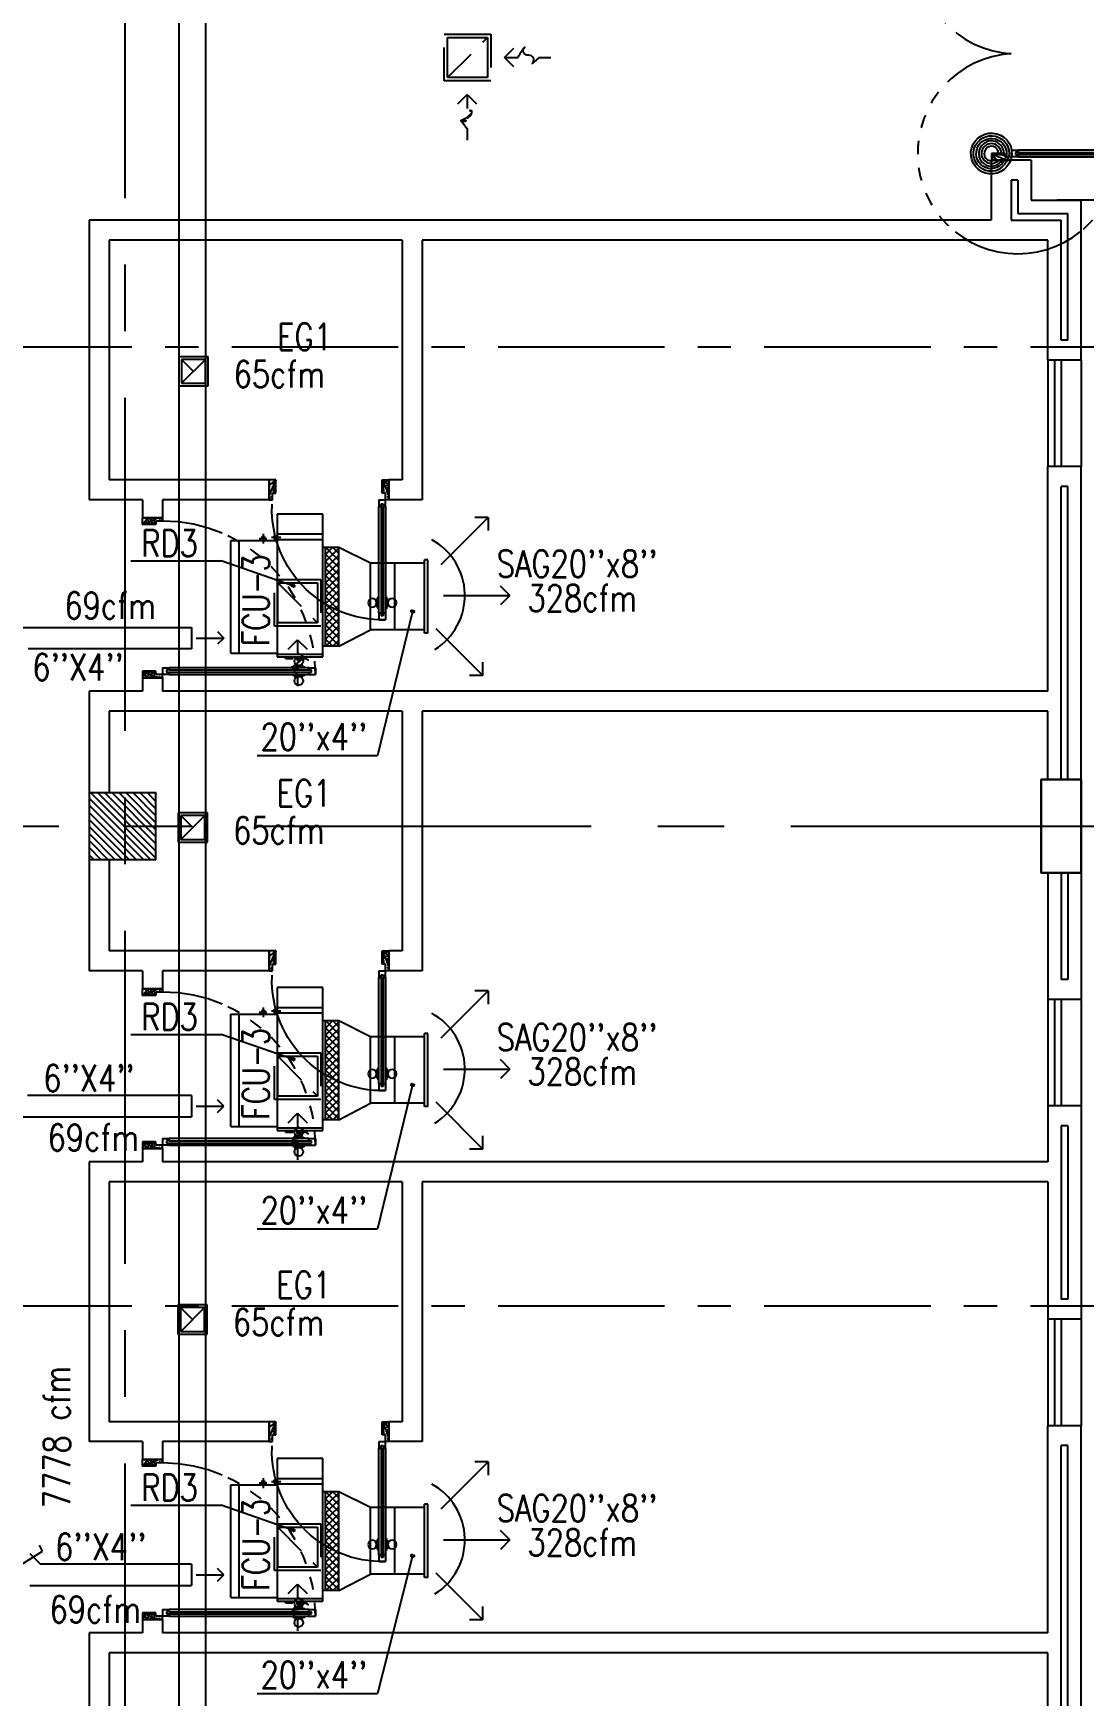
# Model space of a CAD drawing. Extents: x 417866200 to 417866302, y 43498034 to 43498122.
# Drawn here: x 417866234.89 to 417866242.78, y 43498078.33 to 43498090.81 of the extents above; entities that cross this region are included whole.
import ezdxf

# ---------------------------------------------------------------- set-up
doc = ezdxf.new("R2010")
doc.units = 0
doc.header["$MEASUREMENT"] = 0
for name, pattern in [('CENTER', [2, 1.25, -0.25, 0.25, -0.25]), ('CENTERX2', [4, 2.5, -0.5, 0.5, -0.5]), ('HIDDEN', [0.375, 0.25, -0.125])]:
    doc.linetypes.add(name, pattern=pattern)
doc.layers.get('0').update_dxf_attribs({"linetype": 'CONTINUOUS'})
for name, color, linetype in [('AXES', 11, 'CENTERX2'), ('AXES1', 11, 'CENTER'), ('COL', 7, 'CONTINUOUS'), ('DOOR', 9, 'CONTINUOUS'), ('DUCT', 6, 'CONTINUOUS'), ('EXDUCT', 10, 'CONTINUOUS'), ('FCU', 6, 'CONTINUOUS'), ('HAT', 11, 'CONTINUOUS'), ('INSUL', 9, 'CONTINUOUS'), ('M-EGU.', 2, 'CONTINUOUS'), ('M-TEXT', 2, 'CONTINUOUS'), ('PSUPPLY', 3, 'HIDDEN'), ('ROOF', 11, 'CONTINUOUS'), ('SCD', 2, 'CONTINUOUS'), ('WALL', 9, 'CONTINUOUS'), ('WIN', 9, 'CONTINUOUS')]:
    doc.layers.add(name, color=color, linetype=linetype)
doc.styles.add('ROMANS', font='ROMANS.shx', dxfattribs={"width": 0.6})

# ---------------------------------------------------------------- blocks, each defined once
blk = doc.blocks.new('C11')
at = {"layer": 'HAT'}
h = blk.add_hatch(dxfattribs=at)
h.set_pattern_fill('ANSI31', color=256, scale=300, style=0)
h.set_pattern_definition([(45, (-248556.182, -75061.005), (-26.5165043, 26.5165043), [])])
h.paths.add_polyline_path([(300, 700), (0, 700), (0, 350), (300, 350)])
h.paths.add_polyline_path([(300, 350), (0, 350), (0, 0), (300, 0)])
at = {"layer": 'COL'}
blk.add_lwpolyline([(300, 700), (300, 0), (0, 0), (0, 700)], close=True, dxfattribs=at)
blk = doc.blocks.new('DOOR90')
at = {"layer": 'DOOR', "color": 7, "linetype": 'ByBlock'}
for p, q in [((-150, 0), (0, 0)), ((-150, 0), (-150, -25)), ((0, -50), (-114, 0)), ((0, -50), (-40, 0)), ((0, -50), (0, 0)), ((-1000, -25), (-1050, -25)), ((-1050, -75), (-1050, -25)), ((-1050, -25), (-1050, -75)), ((-1000, -75), (-1050, -75)), ((-1000, -42), (-1020, -42)), ((-1020, -42), (-1020, -58)), ((-1000, -58), (-1020, -58)), ((-1000, -25), (-1000, -42)), ((-1000, -58), (-1000, -75)), ((-878, -18), (-968, -18)), ((-968, -25), (-968, -18)), ((-968, -75), (-968, -82)), ((-878, -82), (-968, -82)), ((-955, -9), (-890, -9)), ((-955, -18), (-955, -9)), ((-955, -18), (-890, -18)), ((-955, -82), (-890, -82)), ((-955, -82), (-955, -91)), ((-955, -91), (-890, -91)), ((-890, -18), (-890, -9)), ((-890, -82), (-890, -91)), ((-878, -25), (-878, -18)), ((-878, -75), (-878, -82)), ((-200, -25), (-150, -25)), ((-200, -42), (-200, -25)), ((-180, -42), (-200, -42)), ((-200, -58), (-180, -58)), ((-200, -75), (-200, -58)), ((-150, -75), (-200, -75)), ((-180, -58), (-180, -42)), ((-150, -25), (-100, -25)), ((-150, -75), (-150, -25)), ((-100, -25), (-100, -50)), ((0, -50), (-100, -37)), ((-100, -50), (0, -50)), ((0, -850), (-114, -900)), ((-100, -875), (-100, -850)), ((0, -850), (-100, -863)), ((-100, -850), (0, -850)), ((0, -850), (-40, -900)), ((0, -850), (0, -900)), ((-150, -875), (-100, -875)), ((-150, -900), (-150, -875)), ((-150, -900), (0, -900)), ((0, -900), (-150, -900))]:
    blk.add_line(p, q, dxfattribs=at)
at = {"layer": 'DOOR', "linetype": 'ByBlock'}
for p, q in [((-200, -25), (-1000, -25)), ((-200, -42), (-1000, -42)), ((-200, -58), (-1000, -58)), ((-1000, -75), (-200, -75))]:
    blk.add_line(p, q, dxfattribs=at)
at = {"layer": 'DOOR', "color": 7, "linetype": 'ByBlock'}
for centre in [(-923, 24), (-923, -124)]:
    blk.add_circle(centre, 32.4, dxfattribs=at)
for centre, radius, start, end in [((0, -50), 154, 161.1053, 166.2858), ((0, -50), 94.4, 148.0182, 180), ((0, -50), 134, 158.1598, 169.28), ((0, -50), 114, 154.0838, 167.3774), ((0, -50), 74.4, 137.7764, 180), ((0, -50), 54.4, 113.2074, 180), ((0, -50), 34.4, 90, 180), ((0, -50), 14.4, 90, 180), ((0, -850), 94.4, 180, 211.9818), ((0, -850), 74.4, 180, 222.2236), ((0, -850), 54.4, 180, 246.7926), ((0, -850), 34.4, 180, 270), ((0, -850), 14.4, 180, 270), ((0, -850), 154, 193.7142, 198.8947), ((0, -850), 134, 190.72, 201.8402)]:
    blk.add_arc(centre, radius, start, end, dxfattribs=at)
at = {"layer": 'DOOR', "linetype": 'HIDDEN', "ltscale": 0.5}
blk.add_arc((-222, -50), 828, 178.2701, 275.003, dxfattribs=at)
blk = doc.blocks.new('DOOR100')
at = {"layer": 'DOOR', "color": 7, "linetype": 'ByBlock'}
for p, q in [((-75, 1250), (-75, 1300)), ((-75, 1300), (-25, 1300)), ((-25, 1300), (-75, 1300)), ((-58, 1250), (-75, 1250)), ((-58, 1250), (-58, 1270)), ((-42, 1270), (-58, 1270)), ((-42, 1250), (-42, 1270)), ((-25, 1250), (-42, 1250)), ((-25, 1250), (-25, 1300)), ((-91, 1205), (-91, 1140)), ((-82, 1205), (-91, 1205)), ((-82, 1140), (-91, 1140)), ((-82, 1128), (-82, 1218)), ((-75, 1218), (-82, 1218)), ((-82, 1205), (-82, 1140)), ((-75, 1128), (-82, 1128)), ((-25, 1218), (-18, 1218)), ((-25, 1128), (-18, 1128)), ((-18, 1128), (-18, 1218)), ((-18, 1205), (-18, 1140)), ((-18, 1205), (-9, 1205)), ((-18, 1140), (-9, 1140)), ((-9, 1205), (-9, 1140)), ((-1200, 0), (-1200, 150)), ((-1200, 150), (-1175, 150)), ((-1200, 150), (-1200, 0)), ((-1175, 150), (-1175, 100)), ((-75, 200), (-58, 200)), ((-75, 150), (-75, 200)), ((-75, 150), (-25, 150)), ((-58, 200), (-58, 180)), ((-58, 180), (-42, 180)), ((-42, 200), (-25, 200)), ((-42, 180), (-42, 200)), ((-25, 200), (-25, 150)), ((0, 150), (-25, 150)), ((-25, 150), (-25, 100)), ((0, 0), (0, 150)), ((0, 150), (0, 0)), ((-1150, 0), (-1200, 114)), ((-1150, 0), (-1200, 40)), ((-1150, 0), (-1200, 0)), ((-1175, 100), (-1150, 100)), ((-1150, 0), (-1163, 100)), ((-1150, 100), (-1150, 0)), ((-50, 0), (0, 114)), ((-50, 100), (-50, 0)), ((-50, 0), (-37, 100)), ((-25, 100), (-50, 100)), ((-50, 0), (0, 40)), ((-50, 0), (0, 0))]:
    blk.add_line(p, q, dxfattribs=at)
at = {"layer": 'DOOR', "linetype": 'ByBlock'}
for p, q in [((-75, 1250), (-75, 200)), ((-58, 200), (-58, 1250)), ((-42, 200), (-42, 1250)), ((-25, 200), (-25, 1250))]:
    blk.add_line(p, q, dxfattribs=at)
at = {"layer": 'DOOR', "color": 7, "linetype": 'ByBlock'}
for centre in [(-124, 1173), (24, 1173)]:
    blk.add_circle(centre, 32.4, dxfattribs=at)
at = {"layer": 'DOOR', "linetype": 'HIDDEN', "ltscale": 0.5}
blk.add_arc((-25, 150), 1150, 90, 180, dxfattribs=at)
at = {"layer": 'DOOR', "color": 7, "linetype": 'ByBlock'}
for centre, radius, start, end in [((-1150, 0), 154, 103.7142, 108.8947), ((-1150, 0), 134, 100.72, 111.8402), ((-50, 0), 134, 68.1598, 79.28), ((-50, 0), 154, 71.1053, 76.2858), ((-1150, 0), 94.4, 90, 121.9818), ((-1150, 0), 74.4, 90, 132.2236), ((-1150, 0), 54.4, 90, 156.7926), ((-1150, 0), 34.4, 90, 180), ((-1150, 0), 14.4, 90, 180), ((-50, 0), 94.4, 58.0182, 90), ((-50, 0), 74.4, 47.7764, 90), ((-50, 0), 54.4, 23.2074, 90), ((-50, 0), 34.4, 0, 90), ((-50, 0), 14.4, 0, 90), ((-50, 0), 114, 64.0838, 77.3774)]:
    blk.add_arc(centre, radius, start, end, dxfattribs=at)
blk = doc.blocks.new('A$C1DFA4FE8')
at = {"layer": 'DOOR', "color": 0, "linetype": 'ByBlock'}
for p, q in [((0, 1631), (0, 1581)), ((0, 1581), (0, 1631)), ((50, 1631), (0, 1631)), ((50, 1631), (50, 1614)), ((750, 1614), (750, 1631)), ((750, 1631), (800, 1631)), ((950, 1656), (800, 1656)), ((800, 1656), (800, 1631)), ((800, 1581), (800, 1631)), ((800, 1631), (850, 1631)), ((850, 1631), (850, 1606)), ((950, 1606), (950, 1656)), ((50, 1581), (0, 1581)), ((30, 1614), (30, 1598)), ((50, 1614), (30, 1614)), ((50, 1598), (30, 1598)), ((50, 1598), (50, 1581)), ((770, 1614), (750, 1614)), ((750, 1581), (750, 1598)), ((750, 1598), (770, 1598)), ((800, 1581), (750, 1581)), ((770, 1598), (770, 1614)), ((850, 1606), (950, 1606)), ((0, 81), (0, 131)), ((0, 131), (0, 81)), ((50, 131), (0, 131)), ((50, 114), (50, 131)), ((83, 131), (83, 138)), ((173, 138), (83, 138)), ((95, 138), (95, 147)), ((95, 147), (160, 147)), ((95, 138), (160, 138)), ((160, 138), (160, 147)), ((173, 131), (173, 138)), ((750, 131), (750, 114)), ((800, 131), (750, 131)), ((800, 131), (800, 81)), ((50, 81), (0, 81)), ((30, 98), (30, 114)), ((50, 114), (30, 114)), ((50, 98), (30, 98)), ((50, 81), (50, 98)), ((83, 81), (83, 74)), ((173, 74), (83, 74)), ((95, 74), (95, 65)), ((95, 74), (160, 74)), ((95, 65), (160, 65)), ((160, 74), (160, 65)), ((173, 81), (173, 74)), ((750, 114), (770, 114)), ((750, 98), (750, 81)), ((770, 98), (750, 98)), ((750, 81), (800, 81)), ((770, 114), (770, 98)), ((800, 56), (800, 81)), ((800, 81), (850, 81)), ((950, 56), (800, 56)), ((850, 106), (950, 106)), ((850, 81), (850, 106)), ((950, 106), (950, 56))]:
    blk.add_line(p, q, dxfattribs=at)
at = {"layer": 'DOOR', "linetype": 'ByBlock'}
for p, q in [((750, 1631), (50, 1631)), ((750, 1614), (50, 1614)), ((750, 1598), (50, 1598)), ((50, 1581), (750, 1581)), ((50, 131), (750, 131)), ((750, 114), (50, 114)), ((750, 98), (50, 98)), ((750, 81), (50, 81))]:
    blk.add_line(p, q, dxfattribs=at)
at = {"layer": 'DOOR', "color": 9, "linetype": 'ByBlock'}
for p, q in [((950, 1606), (837, 1656)), ((950, 1606), (910, 1656)), ((950, 1606), (850, 1619)), ((950, 106), (837, 56)), ((950, 106), (850, 93)), ((950, 106), (910, 56))]:
    blk.add_line(p, q, dxfattribs=at)
at = {"layer": 'DOOR', "color": 0, "linetype": 'ByBlock'}
for centre in [(128, 179), (128, 32)]:
    blk.add_circle(centre, 32.4, dxfattribs=at)
at = {"layer": 'DOOR', "linetype": 'HIDDEN', "ltscale": 0.5}
for centre, start, end in [((752, 1606), 178.0938, 273.7249), ((752, 106), 86.2751, 181.9062)]:
    blk.add_arc(centre, 752, start, end, dxfattribs=at)
at = {"layer": 'DOOR', "color": 9, "linetype": 'ByBlock'}
for centre, radius, start, end in [((950, 1606), 154, 161.1053, 166.2858), ((950, 1606), 134, 158.1598, 169.28), ((950, 1606), 114, 154.0838, 167.3774), ((950, 1606), 94.4, 148.0182, 180), ((950, 1606), 74.4, 137.7764, 180), ((950, 1606), 54.4, 113.2074, 180), ((950, 1606), 34.4, 90, 180), ((950, 1606), 14.4, 90, 180), ((950, 106), 154, 193.7142, 198.8947), ((950, 106), 134, 190.72, 201.8402), ((950, 106), 114, 192.6226, 205.9162), ((950, 106), 94.4, 180, 211.9818), ((950, 106), 74.4, 180, 222.2236), ((950, 106), 54.4, 180, 246.7926), ((950, 106), 34.4, 180, 270), ((950, 106), 14.4, 180, 270)]:
    blk.add_arc(centre, radius, start, end, dxfattribs=at)
blk = doc.blocks.new('*X95')
at = {"color": 0}
for p, q in [((227929, 162698), (228420, 163190)), ((227929, 162751), (228367, 163190)), ((227929, 162804), (228314, 163190)), ((227929, 162857), (228261, 163190)), ((227929, 162910), (228208, 163190)), ((227929, 162963), (228155, 163190)), ((227929, 163016), (228102, 163190)), ((227929, 163069), (228049, 163190)), ((227929, 163122), (227996, 163190)), ((227929, 163175), (227943, 163190)), ((227973, 162690), (228429, 163145)), ((228026, 162690), (228429, 163092)), ((228079, 162690), (228429, 163039)), ((228132, 162690), (228429, 162986)), ((228185, 162690), (228429, 162933)), ((228239, 162690), (228429, 162880)), ((228292, 162690), (228429, 162827)), ((228345, 162690), (228429, 162774)), ((228398, 162690), (228429, 162721))]:
    blk.add_line(p, q, dxfattribs=at)
blk = doc.blocks.new('COL50')
at = {"layer": 'COL'}
blk.add_lwpolyline([(-250, 250), (-250, -250), (250, -250), (250, 250)], close=True, dxfattribs=at)
blk = doc.blocks.new('*X113')
at = {"color": 0}
for p, q in [((16890, -2467), (16943, -2414)), ((16890, -2520), (16990, -2420)), ((16990, -2565), (16890, -2465)), ((16890, -2573), (16990, -2473)), ((16990, -2512), (16892, -2414)), ((16990, -2459), (16945, -2414)), ((16990, -2619), (16890, -2519)), ((16890, -2626), (16990, -2526)), ((16990, -2672), (16890, -2572)), ((16890, -2679), (16990, -2579)), ((16990, -2725), (16890, -2625)), ((16890, -2732), (16990, -2632)), ((16990, -2778), (16890, -2678)), ((16890, -2785), (16990, -2685)), ((16990, -2831), (16890, -2731)), ((16890, -2838), (16990, -2738)), ((16990, -2884), (16890, -2784)), ((16890, -2891), (16990, -2791)), ((16990, -2937), (16890, -2837)), ((16890, -2944), (16990, -2844)), ((16990, -2990), (16890, -2890)), ((16890, -2997), (16990, -2897)), ((16990, -3043), (16890, -2943)), ((16890, -3050), (16990, -2950)), ((16990, -3096), (16890, -2996)), ((16890, -3103), (16990, -3003)), ((16990, -3149), (16890, -3049)), ((16944, -3155), (16890, -3102)), ((16892, -3155), (16990, -3056)), ((16945, -3155), (16990, -3109))]:
    blk.add_line(p, q, dxfattribs=at)

msp = doc.modelspace()

# ---------------------------------------------------------------- hatches: boundary and pattern name
at = {"layer": 'HAT'}
h = msp.add_hatch(dxfattribs=at)
h.set_pattern_fill('ANSI31', color=256, scale=300, style=0)
h.set_pattern_definition([(45, (0, 0), (-26.5165042945, 26.5165042945), [])])
h.paths.add_polyline_path([(417866241.797, 43498091.022), (417866241.547, 43498091.022), (417866241.547, 43498090.722), (417866241.797, 43498090.722)])
h.paths.add_polyline_path([(417866242.047, 43498091.022), (417866241.797, 43498091.022), (417866241.797, 43498090.722), (417866242.047, 43498090.722)])
h.paths.add_polyline_path([(417866241.797, 43498090.702), (417866241.547, 43498090.702), (417866241.547, 43498090.402), (417866241.797, 43498090.402)])
h.paths.add_polyline_path([(417866242.047, 43498090.702), (417866241.797, 43498090.702), (417866241.797, 43498090.402), (417866242.047, 43498090.402)])

# ---------------------------------------------------------------- linework, layer by layer
at = {"layer": 'AXES'}
for p, q in [((417866235.584, 43498033.573), (417866235.584, 43498111.285)), ((417866200.584, 43498084.857), (417866268.624, 43498084.857))]:
    msp.add_line(p, q, dxfattribs=at)
at = {"layer": 'AXES1'}
for p, q in [((417866210.384, 43498088.457), (417866267.788, 43498088.457)), ((417866210.384, 43498081.257), (417866267.788, 43498081.257))]:
    msp.add_line(p, q, dxfattribs=at)
at = {"layer": 'DUCT', "linetype": 'Continuous'}
for p, q in [((417866237.425, 43498086.832), (417866237.189, 43498086.95)), ((417866237.608, 43498086.832), (417866237.425, 43498086.832)), ((417866237.425, 43498086.332), (417866237.425, 43498086.832)), ((417866237.189, 43498086.209), (417866237.425, 43498086.332)), ((417866237.608, 43498086.332), (417866237.425, 43498086.332)), ((417866237.425, 43498083.277), (417866237.189, 43498083.395)), ((417866237.608, 43498083.277), (417866237.425, 43498083.277)), ((417866237.425, 43498082.777), (417866237.425, 43498083.277)), ((417866237.189, 43498082.654), (417866237.425, 43498082.777)), ((417866237.608, 43498082.777), (417866237.425, 43498082.777)), ((417866237.425, 43498079.742), (417866237.189, 43498079.86)), ((417866237.608, 43498079.742), (417866237.425, 43498079.742)), ((417866237.425, 43498079.242), (417866237.425, 43498079.742)), ((417866237.189, 43498079.119), (417866237.425, 43498079.242)), ((417866237.608, 43498079.242), (417866237.425, 43498079.242))]:
    msp.add_line(p, q, dxfattribs=at)
at = {"layer": 'DUCT'}
for p, q in [((417866234.775, 43498086.35), (417866236.082, 43498086.35)), ((417866236.082, 43498086.35), (417866236.082, 43498086.19)), ((417866236.082, 43498086.19), (417866234.855, 43498086.19)), ((417866236.082, 43498082.835), (417866234.851, 43498082.835)), ((417866234.771, 43498082.675), (417866236.082, 43498082.675)), ((417866234.771, 43498079.295), (417866234.962, 43498079.416)), ((417866234.868, 43498079.397), (417866234.948, 43498079.317)), ((417866234.962, 43498079.416), (417866234.939, 43498079.461)), ((417866234.962, 43498079.416), (417866234.962, 43498079.416)), ((417866236.082, 43498079.317), (417866234.948, 43498079.317)), ((417866234.868, 43498079.157), (417866236.082, 43498079.157))]:
    msp.add_line(p, q, dxfattribs=at)
at = {"layer": 'DUCT', "linetype": 'ByBlock'}
for p, q in [((417866236.082, 43498082.835), (417866236.082, 43498082.675)), ((417866236.082, 43498079.317), (417866236.082, 43498079.157))]:
    msp.add_line(p, q, dxfattribs=at)
at = {"layer": 'EXDUCT', "linetype": 'ByBlock'}
for p, q in [((417866236.19, 43498074.074), (417866236.19, 43498092.507)), ((417866235.99, 43498074.074), (417866235.99, 43498092.407))]:
    msp.add_line(p, q, dxfattribs=at)
at = {"layer": 'FCU', "color": 3}
for p, q in [((417866237.067, 43498087.201), (417866236.724, 43498087.201)), ((417866236.724, 43498087.201), (417866236.724, 43498087.049)), ((417866237.067, 43498087.049), (417866237.067, 43498087.201)), ((417866236.439, 43498086.157), (417866236.439, 43498087.002)), ((417866236.591, 43498087.017), (417866236.647, 43498087.017)), ((417866236.61, 43498087.032), (417866236.61, 43498087.002)), ((417866236.61, 43498087.032), (417866236.63, 43498087.032)), ((417866236.62, 43498087.052), (417866236.62, 43498086.979)), ((417866236.63, 43498087.032), (417866236.63, 43498087.002)), ((417866236.683, 43498087.027), (417866236.752, 43498087.027)), ((417866236.699, 43498087.037), (417866236.699, 43498087.017)), ((417866236.699, 43498087.037), (417866236.724, 43498087.037)), ((417866236.699, 43498087.017), (417866236.724, 43498087.017)), ((417866236.724, 43498087.01), (417866237.067, 43498087.01)), ((417866237.189, 43498086.95), (417866237.067, 43498086.95)), ((417866237.089, 43498086.209), (417866237.089, 43498086.95)), ((417866237.189, 43498086.209), (417866237.189, 43498086.95)), ((417866237.189, 43498086.209), (417866237.067, 43498086.209)), ((417866236.724, 43498086.149), (417866237.067, 43498086.149)), ((417866236.788, 43498086.116), (417866236.788, 43498086.131)), ((417866236.788, 43498086.116), (417866236.843, 43498086.116)), ((417866236.843, 43498086.116), (417866236.843, 43498086.131)), ((417866236.868, 43498086.116), (417866236.915, 43498086.116)), ((417866236.878, 43498086.101), (417866236.878, 43498086.131)), ((417866236.878, 43498086.101), (417866236.898, 43498086.101)), ((417866236.898, 43498086.101), (417866236.898, 43498086.131)), ((417866237.067, 43498083.646), (417866236.724, 43498083.646)), ((417866236.724, 43498083.646), (417866236.724, 43498083.494)), ((417866237.067, 43498083.494), (417866237.067, 43498083.646)), ((417866236.591, 43498083.462), (417866236.647, 43498083.462)), ((417866236.61, 43498083.477), (417866236.61, 43498083.447)), ((417866236.61, 43498083.477), (417866236.63, 43498083.477)), ((417866236.62, 43498083.497), (417866236.62, 43498083.424)), ((417866236.63, 43498083.477), (417866236.63, 43498083.447)), ((417866236.683, 43498083.472), (417866236.752, 43498083.472)), ((417866236.699, 43498083.482), (417866236.699, 43498083.462)), ((417866236.699, 43498083.482), (417866236.724, 43498083.482)), ((417866236.699, 43498083.462), (417866236.724, 43498083.462)), ((417866236.439, 43498082.602), (417866236.439, 43498083.447)), ((417866236.724, 43498083.455), (417866237.067, 43498083.455)), ((417866237.189, 43498083.395), (417866237.067, 43498083.395)), ((417866237.089, 43498082.654), (417866237.089, 43498083.395)), ((417866237.189, 43498082.654), (417866237.189, 43498083.395)), ((417866236.724, 43498082.594), (417866237.067, 43498082.594)), ((417866237.189, 43498082.654), (417866237.067, 43498082.654)), ((417866236.788, 43498082.561), (417866236.788, 43498082.576)), ((417866236.788, 43498082.561), (417866236.843, 43498082.561)), ((417866236.843, 43498082.561), (417866236.843, 43498082.576)), ((417866236.868, 43498082.561), (417866236.915, 43498082.561)), ((417866236.878, 43498082.546), (417866236.878, 43498082.576)), ((417866236.878, 43498082.546), (417866236.898, 43498082.546)), ((417866236.898, 43498082.546), (417866236.898, 43498082.576)), ((417866237.067, 43498080.111), (417866236.724, 43498080.111)), ((417866236.724, 43498080.111), (417866236.724, 43498079.959)), ((417866237.067, 43498079.959), (417866237.067, 43498080.111)), ((417866236.439, 43498079.067), (417866236.439, 43498079.912)), ((417866236.591, 43498079.927), (417866236.647, 43498079.927)), ((417866236.61, 43498079.942), (417866236.61, 43498079.912)), ((417866236.61, 43498079.942), (417866236.63, 43498079.942)), ((417866236.62, 43498079.962), (417866236.62, 43498079.889)), ((417866236.63, 43498079.942), (417866236.63, 43498079.912)), ((417866236.683, 43498079.937), (417866236.752, 43498079.937)), ((417866236.699, 43498079.947), (417866236.699, 43498079.927)), ((417866236.699, 43498079.947), (417866236.724, 43498079.947)), ((417866236.699, 43498079.927), (417866236.724, 43498079.927)), ((417866236.724, 43498079.92), (417866237.067, 43498079.92)), ((417866237.189, 43498079.86), (417866237.067, 43498079.86)), ((417866237.089, 43498079.119), (417866237.089, 43498079.86)), ((417866237.189, 43498079.119), (417866237.189, 43498079.86)), ((417866237.189, 43498079.119), (417866237.067, 43498079.119)), ((417866236.724, 43498079.059), (417866237.067, 43498079.059)), ((417866236.788, 43498079.026), (417866236.788, 43498079.041)), ((417866236.788, 43498079.026), (417866236.843, 43498079.026)), ((417866236.843, 43498079.026), (417866236.843, 43498079.041)), ((417866236.868, 43498079.026), (417866236.915, 43498079.026)), ((417866236.878, 43498079.011), (417866236.878, 43498079.041)), ((417866236.878, 43498079.011), (417866236.898, 43498079.011)), ((417866236.898, 43498079.011), (417866236.898, 43498079.041))]:
    msp.add_line(p, q, dxfattribs=at)
at = {"layer": 'FCU', "color": 6}
for p, q in [((417866236.378, 43498086.157), (417866236.378, 43498087.002)), ((417866236.378, 43498087.002), (417866236.724, 43498087.002)), ((417866236.724, 43498087.049), (417866236.724, 43498086.129)), ((417866237.067, 43498087.049), (417866236.724, 43498087.049)), ((417866237.067, 43498086.129), (417866237.067, 43498087.049)), ((417866236.378, 43498086.157), (417866236.724, 43498086.157)), ((417866236.724, 43498086.129), (417866237.067, 43498086.129)), ((417866236.724, 43498083.494), (417866236.724, 43498082.574)), ((417866237.067, 43498083.494), (417866236.724, 43498083.494)), ((417866237.067, 43498082.574), (417866237.067, 43498083.494)), ((417866236.378, 43498082.602), (417866236.378, 43498083.447)), ((417866236.378, 43498083.447), (417866236.724, 43498083.447)), ((417866236.378, 43498082.602), (417866236.724, 43498082.602)), ((417866236.724, 43498082.574), (417866237.067, 43498082.574)), ((417866236.378, 43498079.067), (417866236.378, 43498079.912)), ((417866236.378, 43498079.912), (417866236.724, 43498079.912)), ((417866236.724, 43498079.959), (417866236.724, 43498079.039)), ((417866237.067, 43498079.959), (417866236.724, 43498079.959)), ((417866237.067, 43498079.039), (417866237.067, 43498079.959)), ((417866236.378, 43498079.067), (417866236.724, 43498079.067)), ((417866236.724, 43498079.039), (417866237.067, 43498079.039))]:
    msp.add_line(p, q, dxfattribs=at)
at = {"layer": 'INSUL'}
for p, q in [((417866242.239, 43498089.707), (417866242.239, 43498089.407)), ((417866242.289, 43498089.707), (417866242.239, 43498089.707)), ((417866242.289, 43498089.707), (417866242.289, 43498089.457)), ((417866242.289, 43498089.457), (417866242.664, 43498089.457)), ((417866242.664, 43498088.507), (417866242.664, 43498089.457)), ((417866242.239, 43498089.407), (417866242.614, 43498089.407)), ((417866242.614, 43498088.507), (417866242.614, 43498089.407)), ((417866242.664, 43498088.507), (417866242.614, 43498088.507)), ((417866242.664, 43498087.407), (417866242.614, 43498087.407)), ((417866242.614, 43498085.207), (417866242.614, 43498087.407)), ((417866242.664, 43498085.207), (417866242.664, 43498087.407)), ((417866242.614, 43498084.507), (417866242.614, 43498083.707)), ((417866242.664, 43498084.507), (417866242.664, 43498083.707)), ((417866242.664, 43498083.707), (417866242.614, 43498083.707)), ((417866242.664, 43498082.607), (417866242.614, 43498082.607)), ((417866242.614, 43498082.607), (417866242.614, 43498081.307)), ((417866242.664, 43498082.607), (417866242.664, 43498081.307)), ((417866242.664, 43498081.307), (417866242.614, 43498081.307)), ((417866242.664, 43498080.207), (417866242.614, 43498080.207)), ((417866242.614, 43498077.907), (417866242.614, 43498080.207)), ((417866242.664, 43498080.207), (417866242.614, 43498080.207)), ((417866242.664, 43498077.907), (417866242.664, 43498080.207))]:
    msp.add_line(p, q, dxfattribs=at)
at = {"layer": 'M-EGU.', "linetype": 'HIDDEN'}
for p, q in [((417866237.98, 43498090.452), (417866237.98, 43498090.802)), ((417866237.98, 43498090.802), (417866238.33, 43498090.802)), ((417866238.005, 43498090.477), (417866238.305, 43498090.777)), ((417866238.33, 43498090.802), (417866238.33, 43498090.452)), ((417866238.33, 43498090.452), (417866237.98, 43498090.452)), ((417866236.704, 43498086.71), (417866237.054, 43498086.71)), ((417866236.704, 43498086.36), (417866236.704, 43498086.71)), ((417866237.054, 43498086.71), (417866237.054, 43498086.36)), ((417866236.729, 43498086.685), (417866237.029, 43498086.385)), ((417866237.054, 43498086.36), (417866236.704, 43498086.36)), ((417866236.704, 43498083.155), (417866237.054, 43498083.155)), ((417866236.704, 43498082.805), (417866236.704, 43498083.155)), ((417866236.729, 43498083.13), (417866237.029, 43498082.83)), ((417866237.054, 43498083.155), (417866237.054, 43498082.805)), ((417866237.054, 43498082.805), (417866236.704, 43498082.805)), ((417866236.704, 43498079.62), (417866237.054, 43498079.62)), ((417866236.704, 43498079.27), (417866236.704, 43498079.62)), ((417866236.729, 43498079.595), (417866237.029, 43498079.295)), ((417866237.054, 43498079.62), (417866237.054, 43498079.27)), ((417866237.054, 43498079.27), (417866236.704, 43498079.27))]:
    msp.add_line(p, q, dxfattribs=at)
at = {"layer": 'M-EGU.'}
for p, q in [((417866238.005, 43498090.477), (417866238.005, 43498090.777)), ((417866238.005, 43498090.777), (417866238.305, 43498090.777)), ((417866238.305, 43498090.777), (417866238.305, 43498090.477)), ((417866238.432, 43498090.627), (417866238.503, 43498090.698)), ((417866238.503, 43498090.557), (417866238.432, 43498090.627)), ((417866238.432, 43498090.627), (417866238.533, 43498090.627)), ((417866238.693, 43498090.627), (417866238.781, 43498090.627)), ((417866238.305, 43498090.477), (417866238.005, 43498090.477)), ((417866238.081, 43498090.28), (417866238.152, 43498090.351)), ((417866238.152, 43498090.351), (417866238.222, 43498090.28)), ((417866238.152, 43498090.351), (417866238.152, 43498090.244)), ((417866238.152, 43498090.094), (417866238.152, 43498090.008)), ((417866237.956, 43498086.823), (417866238.31, 43498087.176)), ((417866238.31, 43498087.176), (417866238.21, 43498087.176)), ((417866238.31, 43498087.176), (417866238.31, 43498087.076)), ((417866237.608, 43498086.332), (417866237.608, 43498086.832)), ((417866237.833, 43498086.832), (417866237.608, 43498086.832)), ((417866237.858, 43498086.857), (417866237.833, 43498086.857)), ((417866237.833, 43498086.307), (417866237.833, 43498086.857)), ((417866237.858, 43498086.307), (417866237.858, 43498086.857)), ((417866236.729, 43498086.685), (417866237.029, 43498086.685)), ((417866236.729, 43498086.385), (417866236.729, 43498086.685)), ((417866237.029, 43498086.685), (417866237.029, 43498086.385)), ((417866237.974, 43498086.589), (417866238.474, 43498086.589)), ((417866238.474, 43498086.589), (417866238.403, 43498086.66)), ((417866238.474, 43498086.589), (417866238.403, 43498086.518)), ((417866237.029, 43498086.385), (417866236.729, 43498086.385)), ((417866237.833, 43498086.332), (417866237.608, 43498086.332)), ((417866237.917, 43498086.342), (417866238.27, 43498085.989)), ((417866236.117, 43498086.27), (417866236.324, 43498086.27)), ((417866236.277, 43498086.318), (417866236.324, 43498086.27)), ((417866236.324, 43498086.27), (417866236.277, 43498086.223)), ((417866236.808, 43498086.186), (417866236.879, 43498086.257)), ((417866236.879, 43498086.257), (417866236.95, 43498086.186)), ((417866236.879, 43498086.257), (417866236.879, 43498086.156)), ((417866237.858, 43498086.307), (417866237.833, 43498086.307)), ((417866238.27, 43498085.989), (417866238.27, 43498086.089)), ((417866236.879, 43498085.997), (417866236.879, 43498085.908)), ((417866238.27, 43498085.989), (417866238.17, 43498085.989)), ((417866237.956, 43498083.268), (417866238.31, 43498083.621)), ((417866238.31, 43498083.621), (417866238.21, 43498083.621)), ((417866238.31, 43498083.621), (417866238.31, 43498083.521)), ((417866237.608, 43498082.777), (417866237.608, 43498083.277)), ((417866237.833, 43498083.277), (417866237.608, 43498083.277)), ((417866237.858, 43498083.302), (417866237.833, 43498083.302)), ((417866237.833, 43498082.752), (417866237.833, 43498083.302)), ((417866237.858, 43498082.752), (417866237.858, 43498083.302)), ((417866236.729, 43498083.13), (417866237.029, 43498083.13)), ((417866236.729, 43498082.83), (417866236.729, 43498083.13)), ((417866237.029, 43498083.13), (417866237.029, 43498082.83)), ((417866238.474, 43498083.034), (417866238.403, 43498083.105)), ((417866237.974, 43498083.034), (417866238.474, 43498083.034)), ((417866238.474, 43498083.034), (417866238.403, 43498082.963)), ((417866236.117, 43498082.755), (417866236.324, 43498082.755)), ((417866236.324, 43498082.755), (417866236.277, 43498082.802)), ((417866236.277, 43498082.707), (417866236.324, 43498082.755)), ((417866237.029, 43498082.83), (417866236.729, 43498082.83)), ((417866237.833, 43498082.777), (417866237.608, 43498082.777)), ((417866237.858, 43498082.752), (417866237.833, 43498082.752)), ((417866237.917, 43498082.787), (417866238.27, 43498082.434)), ((417866236.808, 43498082.631), (417866236.879, 43498082.702)), ((417866236.879, 43498082.702), (417866236.95, 43498082.631)), ((417866236.879, 43498082.702), (417866236.879, 43498082.601)), ((417866238.27, 43498082.434), (417866238.27, 43498082.534)), ((417866236.879, 43498082.442), (417866236.879, 43498082.353)), ((417866238.27, 43498082.434), (417866238.17, 43498082.434)), ((417866237.956, 43498079.733), (417866238.31, 43498080.086)), ((417866238.31, 43498080.086), (417866238.21, 43498080.086)), ((417866238.31, 43498080.086), (417866238.31, 43498079.986)), ((417866237.608, 43498079.242), (417866237.608, 43498079.742)), ((417866237.833, 43498079.742), (417866237.608, 43498079.742)), ((417866237.858, 43498079.767), (417866237.833, 43498079.767)), ((417866237.833, 43498079.217), (417866237.833, 43498079.767)), ((417866237.858, 43498079.217), (417866237.858, 43498079.767)), ((417866236.729, 43498079.595), (417866237.029, 43498079.595)), ((417866236.729, 43498079.295), (417866236.729, 43498079.595)), ((417866237.029, 43498079.595), (417866237.029, 43498079.295)), ((417866237.974, 43498079.499), (417866238.474, 43498079.499)), ((417866238.474, 43498079.499), (417866238.403, 43498079.57)), ((417866238.474, 43498079.499), (417866238.403, 43498079.428)), ((417866236.117, 43498079.237), (417866236.324, 43498079.237)), ((417866236.324, 43498079.237), (417866236.277, 43498079.284)), ((417866236.277, 43498079.19), (417866236.324, 43498079.237)), ((417866237.029, 43498079.295), (417866236.729, 43498079.295)), ((417866237.833, 43498079.242), (417866237.608, 43498079.242)), ((417866237.858, 43498079.217), (417866237.833, 43498079.217)), ((417866237.917, 43498079.252), (417866238.27, 43498078.899)), ((417866236.808, 43498079.096), (417866236.879, 43498079.167)), ((417866236.879, 43498079.167), (417866236.95, 43498079.096)), ((417866236.879, 43498079.167), (417866236.879, 43498079.066)), ((417866238.27, 43498078.899), (417866238.27, 43498078.999)), ((417866236.879, 43498078.907), (417866236.879, 43498078.818)), ((417866238.27, 43498078.899), (417866238.17, 43498078.899))]:
    msp.add_line(p, q, dxfattribs=at)
for points in [[(417866238.693, 43498090.627, 0.1324), (417866238.67, 43498090.595, 0.15664), (417866238.64, 43498090.582, 0.736612), (417866238.614, 43498090.645, -0.774232), (417866238.586, 43498090.706, -0.203349), (417866238.544, 43498090.679, -0.193808), (417866238.533, 43498090.627)], [(417866238.152, 43498090.094, 0.187862), (417866238.115, 43498090.117, 0.202645), (417866238.105, 43498090.156, 0.616915), (417866238.155, 43498090.172, -0.668708), (417866238.202, 43498090.191, -0.194285), (417866238.188, 43498090.227, -0.186051), (417866238.152, 43498090.244)], [(417866236.879, 43498085.997, 0.1324), (417866236.847, 43498086.019, 0.15664), (417866236.834, 43498086.05, 0.736612), (417866236.897, 43498086.075, -0.774232), (417866236.958, 43498086.103, -0.203349), (417866236.93, 43498086.145, -0.193808), (417866236.879, 43498086.156)], [(417866236.879, 43498082.442, 0.1324), (417866236.847, 43498082.464, 0.15664), (417866236.834, 43498082.495, 0.736612), (417866236.897, 43498082.52, -0.774232), (417866236.958, 43498082.548, -0.203349), (417866236.93, 43498082.59, -0.193808), (417866236.879, 43498082.601)], [(417866236.879, 43498078.907, 0.1324), (417866236.847, 43498078.929, 0.15664), (417866236.834, 43498078.96, 0.736612), (417866236.897, 43498078.985, -0.774232), (417866236.958, 43498079.013, -0.203349), (417866236.93, 43498079.055, -0.193808), (417866236.879, 43498079.066)]]:
    msp.add_lwpolyline(points, format="xyb", dxfattribs=at)
for centre in [(417866237.658, 43498086.589), (417866237.658, 43498083.034), (417866237.658, 43498079.499)]:
    msp.add_arc(centre, 0.477, 301.8651, 61.4703, dxfattribs=at)
at = {"layer": 'M-EGU.', "color": 3, "linetype": 'Continuous'}
for centre, start, end in [((417866236.844, 43498086.663), 90, 270), ((417866236.844, 43498086.663), 270, 90), ((417866237.742, 43498086.47), 90, 270), ((417866237.742, 43498086.47), 270, 90), ((417866236.844, 43498083.108), 90, 270), ((417866236.844, 43498083.108), 270, 90), ((417866237.742, 43498082.915), 90, 270), ((417866237.742, 43498082.915), 270, 90), ((417866236.844, 43498079.573), 90, 270), ((417866236.844, 43498079.573), 270, 90), ((417866237.742, 43498079.38), 90, 270), ((417866237.742, 43498079.38), 270, 90)]:
    msp.add_arc(centre, 0.0125, start, end, dxfattribs=at)
at = {"layer": 'PSUPPLY', "color": 4, "linetype": 'Continuous'}
for p, q in [((417866235.627, 43498086.849), (417866236.304, 43498086.849)), ((417866236.844, 43498086.663), (417866236.304, 43498086.849)), ((417866237.742, 43498086.47), (417866237.478, 43498085.389)), ((417866236.574, 43498085.389), (417866237.478, 43498085.389)), ((417866235.627, 43498083.294), (417866236.304, 43498083.294)), ((417866236.844, 43498083.108), (417866236.304, 43498083.294)), ((417866237.742, 43498082.915), (417866237.478, 43498081.834)), ((417866236.574, 43498081.834), (417866237.478, 43498081.834)), ((417866235.627, 43498079.759), (417866236.304, 43498079.759)), ((417866236.844, 43498079.573), (417866236.304, 43498079.759)), ((417866237.742, 43498079.38), (417866237.478, 43498078.346)), ((417866236.574, 43498078.346), (417866237.478, 43498078.346))]:
    msp.add_line(p, q, dxfattribs=at)
at = {"layer": 'ROOF'}
msp.add_line((417866252.404, 43498089.557), (417866242.584, 43498089.557), dxfattribs=at)
at = {"layer": 'SCD', "linetype": 'HIDDEN'}
for p, q in [((417866235.986, 43498088.382), (417866235.986, 43498088.162)), ((417866236.206, 43498088.382), (417866235.986, 43498088.382)), ((417866236.186, 43498088.362), (417866236.006, 43498088.182)), ((417866236.206, 43498088.162), (417866236.206, 43498088.382)), ((417866235.986, 43498088.162), (417866236.206, 43498088.162)), ((417866235.981, 43498084.957), (417866235.981, 43498084.737)), ((417866236.201, 43498084.957), (417866235.981, 43498084.957)), ((417866236.181, 43498084.937), (417866236.001, 43498084.757)), ((417866236.201, 43498084.737), (417866236.201, 43498084.957)), ((417866235.981, 43498084.737), (417866236.201, 43498084.737)), ((417866235.98, 43498081.264), (417866235.98, 43498081.044)), ((417866236.2, 43498081.264), (417866235.98, 43498081.264)), ((417866236.18, 43498081.244), (417866236, 43498081.064)), ((417866236.2, 43498081.044), (417866236.2, 43498081.264)), ((417866235.98, 43498081.044), (417866236.2, 43498081.044))]:
    msp.add_line(p, q, dxfattribs=at)
at = {"layer": 'SCD'}
for p, q in [((417866236.006, 43498088.362), (417866236.006, 43498088.182)), ((417866236.186, 43498088.362), (417866236.006, 43498088.362)), ((417866236.186, 43498088.182), (417866236.186, 43498088.362)), ((417866236.006, 43498088.182), (417866236.186, 43498088.182)), ((417866236.001, 43498084.937), (417866236.001, 43498084.757)), ((417866236.181, 43498084.937), (417866236.001, 43498084.937)), ((417866236.181, 43498084.757), (417866236.181, 43498084.937)), ((417866236.001, 43498084.757), (417866236.181, 43498084.757)), ((417866236, 43498081.244), (417866236, 43498081.064)), ((417866236.18, 43498081.244), (417866236, 43498081.244)), ((417866236.18, 43498081.064), (417866236.18, 43498081.244)), ((417866236, 43498081.064), (417866236.18, 43498081.064))]:
    msp.add_line(p, q, dxfattribs=at)
at = {"layer": 'SCD', "linetype": 'ByBlock'}
for p, q in [((417866236.096, 43498088.272), (417866236.006, 43498088.362)), ((417866236.091, 43498084.847), (417866236.001, 43498084.937)), ((417866236.09, 43498081.154), (417866236, 43498081.244))]:
    msp.add_line(p, q, dxfattribs=at)
at = {"layer": 'WALL'}
for p, q in [((417866242.089, 43498089.857), (417866242.089, 43498089.407)), ((417866242.389, 43498089.857), (417866242.089, 43498089.857)), ((417866242.389, 43498089.857), (417866242.389, 43498089.557)), ((417866242.389, 43498089.557), (417866242.764, 43498089.557)), ((417866242.764, 43498088.357), (417866242.764, 43498089.557)), ((417866242.089, 43498089.407), (417866235.314, 43498089.407)), ((417866237.664, 43498089.257), (417866235.464, 43498089.257)), ((417866242.514, 43498089.257), (417866237.814, 43498089.257)), ((417866242.514, 43498088.357), (417866242.514, 43498089.257)), ((417866242.764, 43498088.357), (417866242.514, 43498088.357)), ((417866236.664, 43498087.457), (417866235.464, 43498087.457)), ((417866237.664, 43498087.457), (417866237.564, 43498087.457)), ((417866242.764, 43498087.557), (417866242.514, 43498087.557)), ((417866242.514, 43498085.872), (417866242.514, 43498087.557)), ((417866242.764, 43498085.207), (417866242.764, 43498087.557)), ((417866235.714, 43498087.307), (417866235.314, 43498087.307)), ((417866236.664, 43498087.307), (417866235.864, 43498087.307)), ((417866237.814, 43498087.307), (417866237.564, 43498087.307)), ((417866235.714, 43498085.872), (417866235.314, 43498085.872)), ((417866242.514, 43498085.872), (417866235.864, 43498085.872)), ((417866237.664, 43498085.722), (417866235.464, 43498085.722)), ((417866242.514, 43498085.722), (417866237.814, 43498085.722)), ((417866242.514, 43498085.207), (417866242.514, 43498085.722)), ((417866242.514, 43498084.507), (417866242.514, 43498083.557)), ((417866242.764, 43498084.507), (417866242.764, 43498083.557)), ((417866236.664, 43498083.922), (417866235.464, 43498083.922)), ((417866237.664, 43498083.922), (417866237.564, 43498083.922)), ((417866235.714, 43498083.772), (417866235.314, 43498083.772)), ((417866236.664, 43498083.772), (417866235.864, 43498083.772)), ((417866237.814, 43498083.772), (417866237.564, 43498083.772)), ((417866242.764, 43498083.557), (417866242.514, 43498083.557)), ((417866242.514, 43498082.757), (417866242.514, 43498082.337)), ((417866242.764, 43498082.757), (417866242.514, 43498082.757)), ((417866242.764, 43498082.757), (417866242.764, 43498081.157)), ((417866235.714, 43498082.337), (417866235.314, 43498082.337)), ((417866242.514, 43498082.337), (417866235.864, 43498082.337)), ((417866237.664, 43498082.187), (417866235.464, 43498082.187)), ((417866242.514, 43498082.187), (417866237.814, 43498082.187)), ((417866242.514, 43498082.187), (417866242.514, 43498081.157)), ((417866242.764, 43498081.157), (417866242.514, 43498081.157)), ((417866236.664, 43498080.387), (417866235.464, 43498080.387)), ((417866237.664, 43498080.387), (417866237.564, 43498080.387)), ((417866242.514, 43498078.802), (417866242.514, 43498080.357)), ((417866242.764, 43498080.357), (417866242.514, 43498080.357)), ((417866242.764, 43498080.357), (417866242.514, 43498080.357)), ((417866242.514, 43498078.802), (417866242.514, 43498080.357)), ((417866242.764, 43498077.907), (417866242.764, 43498080.357)), ((417866242.764, 43498077.907), (417866242.764, 43498080.357)), ((417866235.714, 43498080.237), (417866235.314, 43498080.237)), ((417866236.664, 43498080.237), (417866235.864, 43498080.237)), ((417866237.814, 43498080.237), (417866237.564, 43498080.237)), ((417866235.714, 43498078.802), (417866235.314, 43498078.802)), ((417866242.514, 43498078.802), (417866235.864, 43498078.802)), ((417866242.514, 43498078.652), (417866235.464, 43498078.652)), ((417866242.514, 43498077.907), (417866242.514, 43498078.652))]:
    msp.add_line(p, q, dxfattribs=at)
at = {"layer": 'WALL', "linetype": 'ByBlock'}
for p, q in [((417866235.314, 43498089.407), (417866235.314, 43498087.307)), ((417866235.464, 43498089.257), (417866235.464, 43498087.457)), ((417866237.664, 43498089.257), (417866237.664, 43498087.457)), ((417866237.814, 43498089.257), (417866237.814, 43498087.307)), ((417866236.664, 43498087.457), (417866236.664, 43498087.307)), ((417866237.564, 43498087.457), (417866237.564, 43498087.307)), ((417866235.714, 43498087.307), (417866235.714, 43498087.172)), ((417866235.864, 43498087.307), (417866235.864, 43498087.172)), ((417866235.714, 43498087.172), (417866235.864, 43498087.172)), ((417866235.714, 43498085.972), (417866235.864, 43498085.972)), ((417866235.714, 43498085.972), (417866235.714, 43498085.872)), ((417866235.864, 43498085.972), (417866235.864, 43498085.872)), ((417866235.314, 43498085.872), (417866235.314, 43498083.772)), ((417866235.464, 43498085.722), (417866235.464, 43498085.107)), ((417866237.664, 43498085.722), (417866237.664, 43498083.922)), ((417866237.814, 43498085.722), (417866237.814, 43498083.772)), ((417866235.464, 43498084.607), (417866235.464, 43498083.922)), ((417866236.664, 43498083.922), (417866236.664, 43498083.772)), ((417866237.564, 43498083.922), (417866237.564, 43498083.772)), ((417866235.714, 43498083.772), (417866235.714, 43498083.637)), ((417866235.864, 43498083.772), (417866235.864, 43498083.637)), ((417866235.714, 43498083.637), (417866235.864, 43498083.637)), ((417866235.314, 43498082.337), (417866235.314, 43498080.237)), ((417866235.714, 43498082.437), (417866235.714, 43498082.337)), ((417866235.714, 43498082.437), (417866235.864, 43498082.437)), ((417866235.864, 43498082.437), (417866235.864, 43498082.337)), ((417866235.464, 43498082.187), (417866235.464, 43498080.387)), ((417866237.664, 43498082.187), (417866237.664, 43498080.387)), ((417866237.814, 43498082.187), (417866237.814, 43498080.237)), ((417866237.564, 43498080.387), (417866237.564, 43498080.237)), ((417866235.714, 43498080.237), (417866235.714, 43498080.102)), ((417866235.864, 43498080.237), (417866235.864, 43498080.102)), ((417866235.714, 43498080.102), (417866235.864, 43498080.102)), ((417866235.714, 43498078.902), (417866235.714, 43498078.802)), ((417866235.714, 43498078.902), (417866235.864, 43498078.902)), ((417866235.864, 43498078.902), (417866235.864, 43498078.802)), ((417866235.314, 43498078.802), (417866235.314, 43498077.907)), ((417866235.464, 43498078.652), (417866235.464, 43498077.907))]:
    msp.add_line(p, q, dxfattribs=at)
at = {"layer": 'WALL', "color": 250, "linetype": 'ByBlock', "ltscale": 0.3}
msp.add_line((417866236.897, 43498081.112), (417866236.895, 43498081.11), dxfattribs=at)
at = {"layer": 'WALL', "linetype": 'ByBlock', "ltscale": 0.3}
for points in [[(417866235.814, 43498085.107), (417866235.314, 43498085.107), (417866235.314, 43498084.607), (417866235.814, 43498084.607)], [(417866242.764, 43498084.507), (417866242.464, 43498084.507), (417866242.464, 43498085.207), (417866242.764, 43498085.207)]]:
    msp.add_lwpolyline(points, close=True, dxfattribs=at)
at = {"layer": 'WIN'}
for p, q in [((417866242.514, 43498088.357), (417866242.514, 43498087.557)), ((417866242.564, 43498088.357), (417866242.564, 43498087.557)), ((417866242.614, 43498088.357), (417866242.614, 43498087.557)), ((417866242.764, 43498088.357), (417866242.764, 43498087.557)), ((417866242.514, 43498083.557), (417866242.514, 43498082.757)), ((417866242.564, 43498083.557), (417866242.564, 43498082.757)), ((417866242.614, 43498083.557), (417866242.614, 43498082.757)), ((417866242.764, 43498083.557), (417866242.764, 43498082.757)), ((417866242.514, 43498081.157), (417866242.514, 43498080.357)), ((417866242.564, 43498081.157), (417866242.564, 43498080.357)), ((417866242.614, 43498081.157), (417866242.614, 43498080.357)), ((417866242.764, 43498081.157), (417866242.764, 43498080.357))]:
    msp.add_line(p, q, dxfattribs=at)

# ---------------------------------------------------------------- block references
at = {"layer": 'COL', "xscale": 0.0009999871253967285, "yscale": 0.001000002026557922, "zscale": 0.001}
msp.add_blockref('COL50', (417866235.564, 43498084.857), dxfattribs=at)
at = {"layer": 'COL', "linetype": 'ByBlock', "xscale": -0.0009999871253967285, "yscale": 0.001000002026557922, "zscale": 0.001}
msp.add_blockref('C11', (417866242.764, 43498084.507), dxfattribs=at)
at = {"layer": 'DOOR', "color": 0, "linetype": 'ByBlock', "yscale": 0.001000002026557922, "zscale": 0.001}
for name, p, xscale, rotation in [('A$C1DFA4FE8', (417866243.04, 43498091.513), 0.0009999871253967285, 180), ('DOOR90', (417866237.564, 43498087.457), -0.001000002026557922, 270), ('DOOR100', (417866235.714, 43498085.972), 0.001000002026557922, 270), ('DOOR90', (417866237.564, 43498083.922), -0.001000002026557922, 270), ('DOOR100', (417866235.714, 43498082.437), 0.001000002026557922, 270), ('DOOR90', (417866237.564, 43498080.387), -0.001000002026557922, 270), ('DOOR100', (417866235.714, 43498078.902), 0.001000002026557922, 270)]:
    msp.add_blockref(name, p, dxfattribs=dict(at, xscale=xscale, rotation=rotation))
at = {"layer": 'FCU', "color": 11, "extrusion": (0, 0, -1), "xscale": -0.0009999871253967285, "yscale": 0.001000002026557922, "zscale": -0.001}
for p in [(-417866220.199, 43498089.364), (-417866220.199, 43498085.809), (-417866220.199, 43498082.274)]:
    msp.add_blockref('*X113', p, dxfattribs=at)
at = {"layer": 'HAT', "xscale": -0.0009999871253967285, "yscale": 0.001000002026557922, "zscale": 0.001}
msp.add_blockref('*X95', (417866463.743, 43497921.917), dxfattribs=at)

# ---------------------------------------------------------------- texts
at = {"layer": 'M-TEXT', "style": 'ROMANS', "width": 0.8}
for s, p in [('EG1', (417866236.725, 43498088.432)), ('65cfm', (417866236.398, 43498088.151)), ('RD3', (417866235.704, 43498086.882)), ("SAG20''x8''", (417866238.374, 43498086.728)), ('69cfm', (417866235.127, 43498086.414)), ('328cfm', (417866238.605, 43498086.47)), ("6''X4''", (417866234.886, 43498085.952)), ("20''x4''", (417866236.6, 43498085.429)), ('EG1', (417866236.721, 43498085.006)), ('65cfm', (417866236.394, 43498084.726)), ('RD3', (417866235.704, 43498083.327)), ("SAG20''x8''", (417866238.374, 43498083.173)), ('328cfm', (417866238.605, 43498082.915)), ("6''X4''", (417866234.968, 43498082.865)), ('69cfm', (417866235.001, 43498082.42)), ("20''x4''", (417866236.6, 43498081.874)), ('EG1', (417866236.719, 43498081.314)), ('65cfm', (417866236.392, 43498081.034)), ('RD3', (417866235.704, 43498079.792)), ("SAG20''x8''", (417866238.374, 43498079.638)), ("6''X4''", (417866235.057, 43498079.347)), ('328cfm', (417866238.605, 43498079.38)), ('69cfm', (417866235.015, 43498078.878)), ("20''x4''", (417866236.6, 43498078.386))]:
    msp.add_text(s, height=0.2, dxfattribs=at).set_placement(p)
at = {"layer": 'M-TEXT', "style": 'ROMANS'}
for s, width, p in [('FCU-3', 0.75, (417866236.666, 43498086.21)), ('FCU-3', 0.75, (417866236.666, 43498082.655)), ('7778 cfm', 0.8, (417866235.171, 43498079.737)), ('FCU-3', 0.75, (417866236.666, 43498079.12))]:
    msp.add_text(s, height=0.2, rotation=90, dxfattribs=dict(at, width=width)).set_placement(p)

doc.saveas('drawing.dxf')
